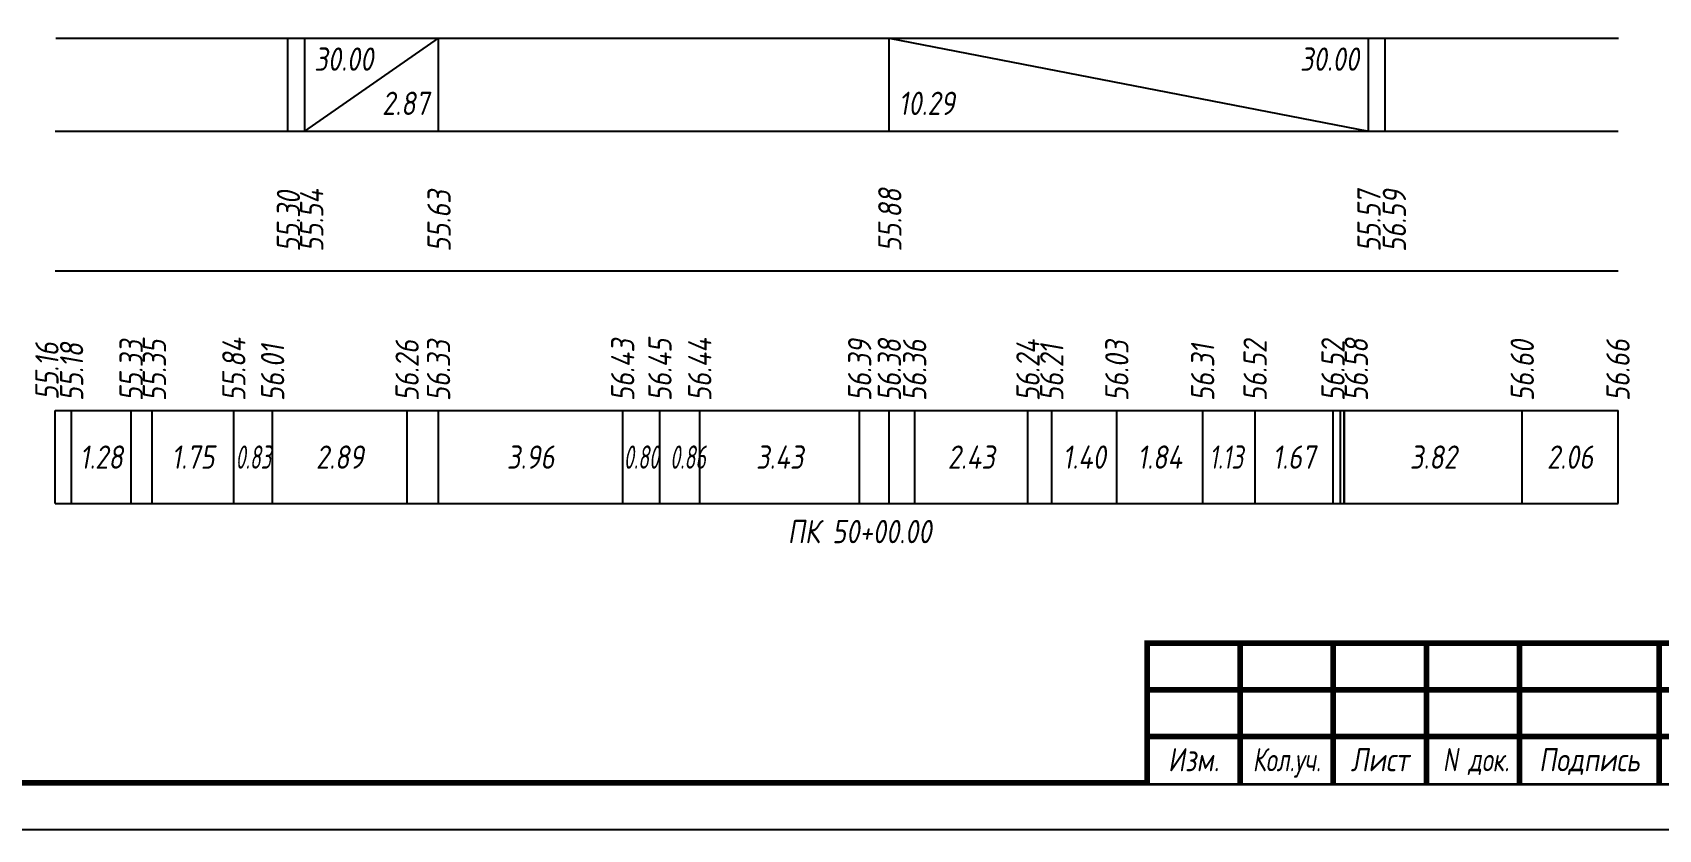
# Model space of a CAD drawing. Extents: x -717 to 1451, y -133302 to 233.
# Drawn here: x 80.3 to 254.9, y -78963.4 to -78877.8 of the extents above; entities that cross this region are included whole.
import ezdxf
from ezdxf.enums import TextEntityAlignment as Align

# ---------------------------------------------------------------- set-up
doc = ezdxf.new("R2010")
doc.units = 0
for name, color, linetype in [('Зарамочное оформление', 7, 'Continuous'), ('Код_510', 7, 'Continuous'), ('Код_516', 1, 'Continuous'), ('Подписи поперечников', 7, 'Continuous'), ('Таблица', 7, 'Continuous')]:
    doc.layers.add(name, color=color, linetype=linetype)
doc.styles.add('М', font='romand.shx', dxfattribs={"width": 0.8, "oblique": 10, "height": 2.5})

# ---------------------------------------------------------------- blocks, each defined once
blk = doc.blocks.new('Штамп')
at = {"linetype": 'Continuous'}
blk.add_wipeout([(199.95, -411.25), (384.95, -411.25), (384.95, -426.25), (199.95, -426.25)], dxfattribs=at).dxf.layer = 'Зарамочное оформление'
at = {"layer": 'Зарамочное оформление', "linetype": 'Continuous', "lineweight": -3, "const_width": 0.6, "flags": 128}
for points in [[(199.95, -426.25), (199.95, -411.25), (384.95, -411.25)], [(209.95, -411.25), (209.95, -426.25)], [(219.95, -411.25), (219.95, -426.25)], [(229.95, -411.25), (229.95, -426.25)], [(239.95, -411.25), (239.95, -426.25)], [(254.95, -411.25), (254.95, -426.25)], [(199.95, -416.25), (264.95, -416.25)], [(199.95, -421.25), (264.95, -421.25)]]:
    blk.add_lwpolyline(points, dxfattribs=at)
at = {"layer": 'Зарамочное оформление', "linetype": 'Continuous', "style": 'М', "oblique": 10}
for s, width, p in [('Изм.', 0.8, (204.95, -423.75)), ('Кол.уч.', 0.7, (214.95, -423.75)), ('Лист', 0.8, (224.95, -423.75)), ('N док.', 0.7, (235.28, -423.75)), ('Подпись', 0.8, (247.45, -423.75))]:
    blk.add_text(s, height=2.5, dxfattribs=dict(at, width=width)).set_placement(p, align=Align.MIDDLE_CENTER)
blk = doc.blocks.new('шифр')
blk.add_blockref('Штамп', (0, -78592))

msp = doc.modelspace()

# ---------------------------------------------------------------- linework, layer by layer
at = {"flags": 128}
msp.add_lwpolyline([(-30.054, -78963.421), (389.946, -78963.421), (389.946, -78666.421), (-30.054, -78666.421)], close=True, dxfattribs=at)
at = {"const_width": 0.6, "flags": 128}
msp.add_lwpolyline([(-10.054, -78958.421), (384.946, -78958.421), (384.946, -78671.421), (-10.054, -78671.421)], close=True, dxfattribs=at)
at = {"layer": 'Код_510'}
for p, q in [((82.687, -78928.421), (82.687, -78918.421)), ((84.456, -78928.421), (84.456, -78918.421)), ((90.845, -78928.421), (90.845, -78918.421)), ((93.105, -78928.421), (93.105, -78918.421)), ((101.877, -78928.421), (101.877, -78918.421)), ((106.04, -78928.421), (106.04, -78918.421)), ((120.484, -78928.421), (120.484, -78918.421)), ((123.861, -78928.421), (123.861, -78918.421)), ((143.638, -78928.421), (143.638, -78918.421)), ((147.636, -78928.421), (147.636, -78918.421)), ((151.915, -78928.421), (151.915, -78918.421)), ((169.087, -78928.421), (169.087, -78918.421)), ((172.273, -78928.421), (172.273, -78918.421)), ((174.994, -78928.421), (174.994, -78918.421)), ((187.16, -78928.421), (187.16, -78918.421)), ((189.719, -78928.421), (189.719, -78918.421)), ((196.707, -78928.421), (196.707, -78918.421)), ((205.924, -78928.421), (205.924, -78918.421)), ((211.559, -78928.421), (211.559, -78918.421)), ((219.923, -78928.421), (219.923, -78918.421)), ((220.716, -78928.421), (220.716, -78918.421)), ((221.111, -78928.421), (221.111, -78918.421)), ((221.163, -78928.421), (221.163, -78918.421)), ((240.247, -78928.421), (240.247, -78918.421)), ((250.529, -78928.421), (250.529, -78918.421))]:
    msp.add_line(p, q, dxfattribs=at)
at = {"layer": 'Код_516'}
for p, q in [((107.687, -78888.421), (107.687, -78878.421)), ((109.506, -78888.421), (109.506, -78878.421)), ((109.506, -78888.421), (123.861, -78878.421)), ((123.861, -78888.421), (123.861, -78878.421)), ((172.273, -78888.421), (172.273, -78878.421)), ((172.273, -78878.421), (223.728, -78888.421)), ((223.728, -78888.421), (223.728, -78878.421)), ((223.728, -78888.421), (223.728, -78878.421)), ((225.529, -78888.421), (225.529, -78878.421))]:
    msp.add_line(p, q, dxfattribs=at)
at = {"layer": 'Таблица'}
for p, q in [((82.741, -78878.421), (250.584, -78878.421)), ((82.687, -78888.421), (250.529, -78888.421)), ((82.687, -78903.421), (250.529, -78903.421)), ((82.687, -78918.421), (250.529, -78918.421)), ((82.687, -78928.421), (250.529, -78928.421))]:
    msp.add_line(p, q, dxfattribs=at)

# ---------------------------------------------------------------- texts
at = {"layer": 'Код_510', "style": 'М', "oblique": 10, "width": 0.8}
for s, p in [('55.16', (81.8, -78917.289)), ('55.18', (84.456, -78917.421)), ('55.33', (90.845, -78917.421)), ('55.35', (93.345, -78917.421)), ('55.84', (101.877, -78917.421)), ('56.01', (106.04, -78917.421)), ('56.26', (120.484, -78917.421)), ('56.33', (123.861, -78917.421)), ('56.43', (143.638, -78917.421)), ('56.45', (147.636, -78917.421)), ('56.44', (151.915, -78917.421)), ('56.39', (169.087, -78917.421)), ('56.38', (172.273, -78917.421)), ('56.36', (174.994, -78917.421)), ('56.24', (187.16, -78917.421)), ('56.21', (189.719, -78917.421)), ('56.03', (196.707, -78917.421)), ('56.31', (205.924, -78917.421)), ('56.52', (211.559, -78917.421)), ('56.52', (219.923, -78917.421)), ('56.58', (222.423, -78917.421)), ('56.60', (240.247, -78917.421)), ('56.66', (250.529, -78917.421))]:
    msp.add_text(s, height=2.5, rotation=90, dxfattribs=at).set_placement(p, align=Align.MIDDLE_LEFT)
at = {"layer": 'Код_510', "style": 'М', "oblique": 10}
for s, width, p in [('1.28', 0.8, (87.65, -78923.421)), ('1.75', 0.8, (97.491, -78923.421)), ('0.83', 0.6, (103.958, -78923.421)), ('2.89', 0.8, (113.262, -78923.421)), ('3.96', 0.8, (133.749, -78923.421)), ('0.80', 0.6, (145.637, -78923.421)), ('0.86', 0.6, (150.642, -78923.421)), ('3.43', 0.8, (160.501, -78923.421)), ('2.43', 0.8, (181.077, -78923.421)), ('1.40', 0.8, (193.213, -78923.421)), ('1.84', 0.8, (201.316, -78923.421)), ('1.13', 0.7, (208.463, -78923.421)), ('1.67', 0.8, (215.741, -78923.421)), ('3.82', 0.8, (230.705, -78923.421)), ('2.06', 0.8, (245.388, -78923.421))]:
    msp.add_text(s, height=2.5, dxfattribs=dict(at, width=width)).set_placement(p, align=Align.MIDDLE_CENTER)
at = {"layer": 'Код_516', "style": 'М', "oblique": 10, "width": 0.8}
msp.add_text('30.00', height=2.5, dxfattribs=at).set_placement((110.506, -78879.421), align=Align.TOP_LEFT)
msp.add_text('30.00', height=2.5, dxfattribs=at).set_placement((222.728, -78879.421), align=Align.TOP_RIGHT)
msp.add_text('2.87', height=2.5, dxfattribs=at).set_placement((122.861, -78887.421), align=Align.BOTTOM_RIGHT)
msp.add_text('10.29', height=2.5, dxfattribs=at).set_placement((173.273, -78887.421), align=Align.BOTTOM_LEFT)
for s, p in [('55.30', (107.741, -78901.371)), ('55.54', (110.241, -78901.371)), ('55.63', (123.915, -78901.371)), ('55.88', (172.328, -78901.371)), ('55.57', (223.783, -78901.371)), ('56.59', (226.508, -78901.396))]:
    msp.add_text(s, height=2.5, rotation=90, dxfattribs=at).set_placement(p, align=Align.MIDDLE_LEFT)
at = {"layer": 'Подписи поперечников', "style": 'М', "oblique": 10, "width": 0.8}
msp.add_text('ПК 50+00.00', height=2.5, dxfattribs=at).set_placement((169.087, -78933.421), align=Align.BOTTOM_CENTER)

# ---------------------------------------------------------------- next in the draw order: block references
msp.add_blockref('шифр', (0, 59.829))

doc.saveas('drawing.dxf')
